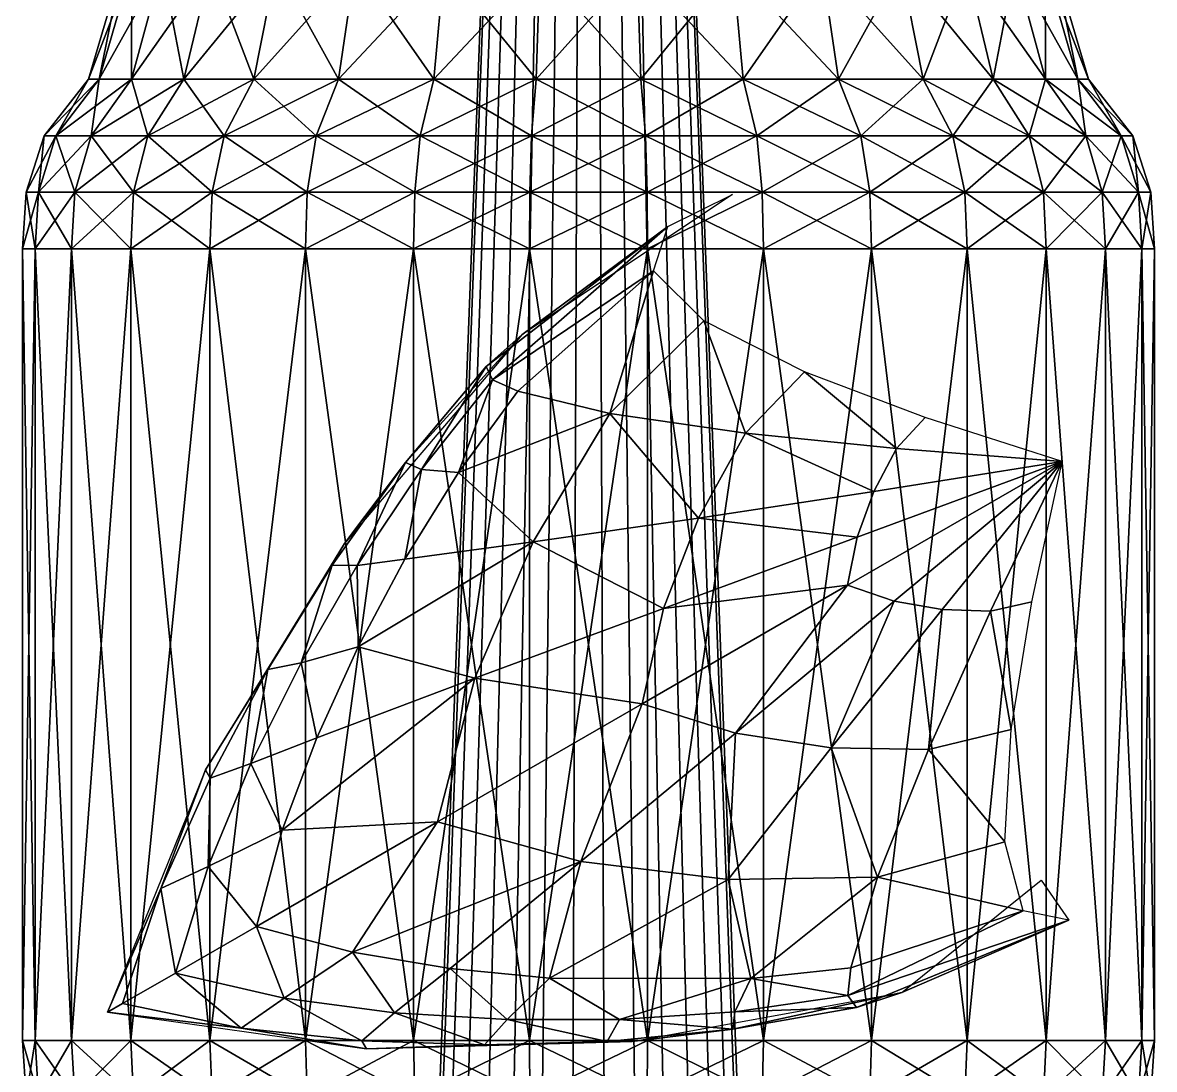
# Model space of a CAD drawing. Extents: x -6.9 to 5, y -21.1 to 53.8.
# Drawn here: x -5 to 5, y 7.25 to 16.5 of the extents above; entities that cross this region are included whole.
import ezdxf

# ---------------------------------------------------------------- set-up
doc = ezdxf.new("R2010")
doc.units = 0
doc.header["$MEASUREMENT"] = 0
doc.layers.add('DEFAULT', color=7, linetype='CONTINUOUS')

msp = doc.modelspace()

# ---------------------------------------------------------------- linework, layer by layer
at = {"layer": 'DEFAULT'}
for points in [[(-1.956295, -11, -0.415823), (0, 41.75), (-2, -11)], [(-2, -11), (0, 41.75), (-1.956295, -11, 0.415823)], [(-1.827091, -11, -0.813473), (0, 41.75), (-1.956295, -11, -0.415823)], [(-1.956295, -11, 0.415823), (0, 41.75), (-1.827091, -11, 0.813473)], [(-1.618034, -11, -1.17557), (0, 41.75), (-1.827091, -11, -0.813473)], [(-1.827091, -11, 0.813473), (0, 41.75), (-1.618034, -11, 1.17557)], [(-1.338261, -11, -1.48629), (0, 41.75), (-1.618034, -11, -1.175571)], [(-1.618034, -11, 1.175571), (0, 41.75), (-1.338261, -11, 1.48629)], [(-1, -11, -1.732051), (0, 41.75), (-1.338261, -11, -1.48629)], [(-1.338261, -11, 1.48629), (0, 41.75), (-1, -11, 1.732051)], [(-0.618034, -11, -1.902113), (0, 41.75), (-1, -11, -1.732051)], [(-1, -11, 1.732051), (0, 41.75), (-0.618034, -11, 1.902113)], [(-0.209057, -11, -1.989044), (0, 41.75), (-0.618034, -11, -1.902113)], [(-0.618034, -11, 1.902113), (0, 41.75), (-0.209057, -11, 1.989044)], [(0.209057, -11, -1.989044), (0, 41.75), (-0.209057, -11, -1.989044)], [(-0.209057, -11, 1.989044), (0, 41.75), (0.209057, -11, 1.989044)], [(0.209057, -11, 1.989044), (0, 41.75), (0.618034, -11, 1.902113)], [(0.618034, -11, 1.902113), (0, 41.75), (1, -11, 1.732051)], [(1, -11, 1.732051), (0, 41.75), (1.338261, -11, 1.48629)], [(1.338261, -11, 1.48629), (0, 41.75), (1.618034, -11, 1.175571)], [(1.618034, -11, 1.17557), (0, 41.75), (1.827091, -11, 0.813473)], [(1.827091, -11, 0.813473), (0, 41.75), (1.956295, -11, 0.415823)], [(1.956295, -11, 0.415823), (0, 41.75), (2, -11)], [(2, -11), (0, 41.75), (1.956295, -11, -0.415823)], [(1.956295, -11, -0.415823), (0, 41.75), (1.827091, -11, -0.813473)], [(1.827091, -11, -0.813473), (0, 41.75), (1.618034, -11, -1.17557)], [(1.618034, -11, -1.175571), (0, 41.75), (1.338261, -11, -1.48629)], [(1.338261, -11, -1.48629), (0, 41.75), (1, -11, -1.732051)], [(1, -11, -1.732051), (0, 41.75), (0.618034, -11, -1.902113)], [(0.618034, -11, -1.902113), (0, 41.75), (0.209057, -11, -1.989044)], [(-4.124937, 17), (-4.419271, 16, 0.000001), (-4.322701, 16, 0.918817)], [(-4.034796, 17, -0.857623), (-4.322701, 16, -0.918817), (-4.419271, 16, -0.000001)], [(-4.419271, 16, -0.000001), (-4.124937, 17), (-4.034796, 17, -0.857623)], [(-4.034796, 17, 0.857622), (-4.322701, 16, 0.918819), (-4.037207, 16, 1.797479)], [(-4.322701, 16, 0.918817), (-4.034796, 17, 0.857623), (-4.124937, 17)], [(-3.768316, 17, -1.677763), (-4.037207, 16, -1.797479), (-4.322701, 16, -0.918819)], [(-4.322701, 16, -0.918819), (-4.034796, 17, -0.857622), (-3.768316, 17, -1.677763)], [(-4.037207, 16, 1.797479), (-3.768316, 17, 1.677763), (-4.034796, 17, 0.857622)], [(-3.768316, 17, 1.677763), (-4.037205, 16, 1.79748), (-3.575266, 16, 2.597582)], [(-3.337143, 17, -2.424577), (-3.575266, 16, -2.597582), (-4.037205, 16, -1.79748)], [(-4.037205, 16, -1.79748), (-3.768316, 17, -1.677763), (-3.337143, 17, -2.424577)], [(-3.575266, 16, 2.597582), (-3.337143, 17, 2.424577), (-3.768316, 17, 1.677763)], [(-3.337143, 17, 2.424577), (-3.575266, 16, 2.597583), (-2.957069, 16, 3.284158)], [(-2.76012, 17, -3.065425), (-2.957069, 16, -3.284158), (-3.575266, 16, -2.597583)], [(-3.575266, 16, -2.597583), (-3.337143, 17, -2.424577), (-2.76012, 17, -3.065425)], [(-2.957069, 16, 3.284158), (-2.76012, 17, 3.065425), (-3.337143, 17, 2.424577)], [(-2.76012, 17, 3.065425), (-2.957069, 16, 3.284159), (-2.209637, 16, 3.827201)], [(-2.062469, 17, -3.572299), (-2.209637, 16, -3.827201), (-2.957069, 16, -3.284159)], [(-2.957069, 16, -3.284159), (-2.76012, 17, -3.065425), (-2.062469, 17, -3.572299)], [(-2.209637, 16, 3.827201), (-2.062469, 17, 3.572299), (-2.76012, 17, 3.065425)], [(-2.062469, 17, 3.572299), (-2.209633, 16, 3.827202), (-1.365631, 16, 4.202977)], [(-1.274673, 17, -3.923047), (-1.365631, 16, -4.202977), (-2.209633, 16, -3.827202)], [(-2.209633, 16, -3.827202), (-2.062469, 17, -3.572299), (-1.274673, 17, -3.923047)], [(-1.365631, 16, 4.202977), (-1.274673, 17, 3.923047), (-2.062469, 17, 3.572299)], [(-1.274673, 17, 3.923047), (-1.365631, 16, 4.202977), (-0.461941, 16, 4.395062)], [(-0.431175, 17, -4.102339), (-0.461941, 16, -4.395062), (-1.365631, 16, -4.202977)], [(-1.365631, 16, -4.202977), (-1.274673, 17, -3.923047), (-0.431175, 17, -4.102339)], [(-0.461941, 16, 4.395062), (-0.431175, 17, 4.102339), (-1.274673, 17, 3.923047)], [(-0.431175, 17, 4.102339), (-0.461937, 16, 4.395062), (0.461937, 16, 4.395062)], [(0.431175, 17, -4.102339), (0.461937, 16, -4.395062), (-0.461937, 16, -4.395062)], [(-0.461937, 16, -4.395062), (-0.431175, 17, -4.102339), (0.431175, 17, -4.102339)], [(0.461937, 16, 4.395062), (0.431175, 17, 4.102339), (-0.431175, 17, 4.102339)], [(0.461941, 16, -4.395062), (0.431175, 17, -4.102339), (1.274673, 17, -3.923047)], [(0.431175, 17, 4.102339), (0.461941, 16, 4.395062), (1.365631, 16, 4.202977)], [(1.365631, 16, 4.202977), (1.274673, 17, 3.923047), (0.431175, 17, 4.102339)], [(1.274673, 17, -3.923047), (1.365631, 16, -4.202977), (0.461941, 16, -4.395062)], [(1.365631, 16, -4.202977), (1.274673, 17, -3.923047), (2.062469, 17, -3.572299)], [(1.274673, 17, 3.923047), (1.365631, 16, 4.202977), (2.209633, 16, 3.827202)], [(2.209633, 16, 3.827202), (2.062469, 17, 3.572299), (1.274673, 17, 3.923047)], [(2.062469, 17, -3.572299), (2.209633, 16, -3.827202), (1.365631, 16, -4.202977)], [(2.209637, 16, -3.827201), (2.062469, 17, -3.572299), (2.76012, 17, -3.065425)], [(2.062469, 17, 3.572299), (2.209637, 16, 3.827201), (2.957069, 16, 3.284159)], [(2.957069, 16, 3.284159), (2.76012, 17, 3.065425), (2.062469, 17, 3.572299)], [(2.76012, 17, -3.065425), (2.957069, 16, -3.284159), (2.209637, 16, -3.827201)], [(2.957069, 16, -3.284158), (2.76012, 17, -3.065425), (3.337143, 17, -2.424577)], [(2.76012, 17, 3.065425), (2.957069, 16, 3.284158), (3.575264, 16, 2.597583)], [(3.575264, 16, 2.597583), (3.337143, 17, 2.424577), (2.76012, 17, 3.065425)], [(3.337143, 17, -2.424577), (3.575264, 16, -2.597583), (2.957069, 16, -3.284158)], [(3.575264, 16, -2.597582), (3.337143, 17, -2.424577), (3.768318, 17, -1.677763)], [(3.337143, 17, 2.424577), (3.575264, 16, 2.597582), (4.037205, 16, 1.79748)], [(4.037205, 16, 1.79748), (3.768318, 17, 1.677763), (3.337143, 17, 2.424577)], [(3.768318, 17, -1.677763), (4.037205, 16, -1.79748), (3.575264, 16, -2.597582)], [(4.037209, 16, -1.797479), (3.768318, 17, -1.677763), (4.034798, 17, -0.857622)], [(3.768318, 17, 1.677763), (4.037209, 16, 1.797479), (4.322701, 16, 0.918819)], [(4.322701, 16, 0.918819), (4.034798, 17, 0.857622), (3.768318, 17, 1.677763)], [(4.034798, 17, -0.857622), (4.322701, 16, -0.918819), (4.037209, 16, -1.797479)], [(4.322701, 16, -0.918817), (4.034798, 17, -0.857623), (4.124939, 17)], [(4.034798, 17, 0.857623), (4.322701, 16, 0.918817), (4.419273, 16, 0.000001)], [(4.419273, 16, 0.000001), (4.124939, 17), (4.034798, 17, 0.857623)], [(4.124939, 17), (4.419273, 16, -0.000001), (4.322701, 16, -0.918817)], [(-4.419271, 16, 0.000001), (-4.811186, 15.5, -0.000001), (-4.706049, 15.5, 1.000303)], [(-4.322701, 16, -0.918817), (-4.706049, 15.5, -1.000303), (-4.811186, 15.5, 0.000001)], [(-4.811186, 15.5, 0.000001), (-4.419271, 16, -0.000001), (-4.322701, 16, -0.918817)], [(-4.322701, 16, 0.918819), (-4.706051, 15.5, 1.000301), (-4.395237, 15.5, 1.956886)], [(-4.037207, 16, -1.797479), (-4.395237, 15.5, -1.956886), (-4.706051, 15.5, -1.000301)], [(-4.706051, 15.5, -1.000301), (-4.322701, 16, -0.918819), (-4.037207, 16, -1.797479)], [(-4.706049, 15.5, 1.000303), (-4.322701, 16, 0.918817), (-4.419271, 16, 0.000001)], [(-4.037205, 16, 1.79748), (-4.395237, 15.5, 1.956885), (-3.89233, 15.5, 2.827945)], [(-4.395237, 15.5, 1.956886), (-4.037207, 16, 1.797479), (-4.322701, 16, 0.918819)], [(-3.575266, 16, -2.597582), (-3.89233, 15.5, -2.827945), (-4.395237, 15.5, -1.956885)], [(-4.395237, 15.5, -1.956885), (-4.037205, 16, -1.79748), (-3.575266, 16, -2.597582)], [(-3.89233, 15.5, 2.827945), (-3.575266, 16, 2.597582), (-4.037205, 16, 1.79748)], [(-3.575266, 16, 2.597583), (-3.892332, 15.5, 2.827943), (-3.219311, 15.5, 3.575408)], [(-2.957069, 16, -3.284158), (-3.219311, 15.5, -3.575408), (-3.892332, 15.5, -2.827943)], [(-3.892332, 15.5, -2.827943), (-3.575266, 16, -2.597583), (-2.957069, 16, -3.284158)], [(-3.219311, 15.5, 3.575408), (-2.957069, 16, 3.284158), (-3.575266, 16, 2.597583)], [(-2.957069, 16, 3.284159), (-3.219313, 15.5, 3.575407), (-2.405594, 15.5, 4.16661)], [(-2.209637, 16, -3.827201), (-2.405594, 15.5, -4.16661), (-3.219313, 15.5, -3.575407)], [(-3.219313, 15.5, -3.575407), (-2.957069, 16, -3.284159), (-2.209637, 16, -3.827201)], [(-2.405594, 15.5, 4.16661), (-2.209637, 16, 3.827201), (-2.957069, 16, 3.284159)], [(-2.209633, 16, 3.827202), (-2.405594, 15.5, 4.166609), (-1.48674, 15.5, 4.57571)], [(-1.365631, 16, -4.202977), (-1.48674, 15.5, -4.57571), (-2.405594, 15.5, -4.166609)], [(-2.405594, 15.5, -4.166609), (-2.209633, 16, -3.827202), (-1.365631, 16, -4.202977)], [(-1.48674, 15.5, 4.57571), (-1.365631, 16, 4.202977), (-2.209633, 16, 3.827202)], [(-1.365631, 16, 4.202977), (-1.48674, 15.5, 4.575709), (-0.502907, 15.5, 4.78483)], [(-0.461941, 16, -4.395062), (-0.502907, 15.5, -4.78483), (-1.48674, 15.5, -4.575709)], [(-1.48674, 15.5, -4.575709), (-1.365631, 16, -4.202977), (-0.461941, 16, -4.395062)], [(-0.502907, 15.5, 4.78483), (-0.461941, 16, 4.395062), (-1.365631, 16, 4.202977)], [(-0.461937, 16, 4.395062), (-0.502907, 15.5, 4.78483), (0.502907, 15.5, 4.78483)], [(0.461937, 16, -4.395062), (0.502907, 15.5, -4.78483), (-0.502907, 15.5, -4.78483)], [(-0.502907, 15.5, -4.78483), (-0.461937, 16, -4.395062), (0.461937, 16, -4.395062)], [(0.502907, 15.5, 4.78483), (0.461937, 16, 4.395062), (-0.461937, 16, 4.395062)], [(0.502907, 15.5, -4.78483), (0.461941, 16, -4.395062), (1.365631, 16, -4.202977)], [(0.461941, 16, 4.395062), (0.502907, 15.5, 4.78483), (1.48674, 15.5, 4.575709)], [(1.48674, 15.5, 4.575709), (1.365631, 16, 4.202977), (0.461941, 16, 4.395062)], [(1.365631, 16, -4.202977), (1.48674, 15.5, -4.575709), (0.502907, 15.5, -4.78483)], [(1.48674, 15.5, -4.57571), (1.365631, 16, -4.202977), (2.209633, 16, -3.827202)], [(1.365631, 16, 4.202977), (1.48674, 15.5, 4.57571), (2.405594, 15.5, 4.166609)], [(2.405594, 15.5, 4.166609), (2.209633, 16, 3.827202), (1.365631, 16, 4.202977)], [(2.209633, 16, -3.827202), (2.405594, 15.5, -4.166609), (1.48674, 15.5, -4.57571)], [(2.405594, 15.5, -4.16661), (2.209637, 16, -3.827201), (2.957069, 16, -3.284159)], [(2.209637, 16, 3.827201), (2.405594, 15.5, 4.16661), (3.219315, 15.5, 3.575407)], [(3.219315, 15.5, 3.575407), (2.957069, 16, 3.284159), (2.209637, 16, 3.827201)], [(2.957069, 16, -3.284159), (3.219315, 15.5, -3.575407), (2.405594, 15.5, -4.16661)], [(3.219311, 15.5, -3.575408), (2.957069, 16, -3.284158), (3.575264, 16, -2.597583)], [(2.957069, 16, 3.284158), (3.219311, 15.5, 3.575408), (3.892334, 15.5, 2.827943)], [(3.892334, 15.5, 2.827943), (3.575264, 16, 2.597583), (2.957069, 16, 3.284158)], [(3.575264, 16, -2.597583), (3.892334, 15.5, -2.827943), (3.219311, 15.5, -3.575408)], [(3.89233, 15.5, -2.827945), (3.575264, 16, -2.597582), (4.037205, 16, -1.79748)], [(3.575264, 16, 2.597582), (3.89233, 15.5, 2.827945), (4.395237, 15.5, 1.956885)], [(4.395237, 15.5, 1.956885), (4.037205, 16, 1.79748), (3.575264, 16, 2.597582)], [(4.037205, 16, -1.79748), (4.395237, 15.5, -1.956885), (3.89233, 15.5, -2.827945)], [(4.395237, 15.5, -1.956886), (4.037209, 16, -1.797479), (4.322701, 16, -0.918819)], [(4.037209, 16, 1.797479), (4.395237, 15.5, 1.956886), (4.706051, 15.5, 1.000301)], [(4.706051, 15.5, 1.000301), (4.322701, 16, 0.918819), (4.037209, 16, 1.797479)], [(4.322701, 16, -0.918819), (4.706051, 15.5, -1.000301), (4.395237, 15.5, -1.956886)], [(4.706047, 15.5, -1.000303), (4.322701, 16, -0.918817), (4.419273, 16, -0.000001)], [(4.322701, 16, 0.918817), (4.706047, 15.5, 1.000303), (4.811188, 15.5, -0.000001)], [(4.811188, 15.5, -0.000001), (4.419273, 16, 0.000001), (4.322701, 16, 0.918817)], [(4.419273, 16, -0.000001), (4.811188, 15.5, 0.000001), (4.706047, 15.5, -1.000303)], [(-4.811186, 15.5, -0.000001), (-4.969227, 15, -0.000001), (-4.860636, 15, 1.033161)], [(-4.706049, 15.5, -1.000303), (-4.860636, 15, -1.033161), (-4.969227, 15, 0.000001)], [(-4.969227, 15, 0.000001), (-4.811186, 15.5, 0.000001), (-4.706049, 15.5, -1.000303)], [(-4.706051, 15.5, 1.000301), (-4.860638, 15, 1.033159), (-4.539614, 15, 2.021167)], [(-4.395237, 15.5, -1.956886), (-4.539614, 15, -2.021167), (-4.860638, 15, -1.033159)], [(-4.860638, 15, -1.033159), (-4.706051, 15.5, -1.000301), (-4.395237, 15.5, -1.956886)], [(-4.860636, 15, 1.033161), (-4.706049, 15.5, 1.000303), (-4.811186, 15.5, -0.000001)], [(-4.539614, 15, 2.021167), (-4.395237, 15.5, 1.956886), (-4.706051, 15.5, 1.000301)], [(-4.395237, 15.5, 1.956885), (-4.539614, 15, 2.021166), (-4.020187, 15, 2.920839)], [(-3.89233, 15.5, -2.827945), (-4.020187, 15, -2.920839), (-4.539614, 15, -2.021166)], [(-4.539614, 15, -2.021166), (-4.395237, 15.5, -1.956885), (-3.89233, 15.5, -2.827945)], [(-4.020187, 15, 2.920839), (-3.89233, 15.5, 2.827945), (-4.395237, 15.5, 1.956885)], [(-3.892332, 15.5, 2.827943), (-4.020189, 15, 2.920837), (-3.32506, 15, 3.692855)], [(-3.219311, 15.5, -3.575408), (-3.32506, 15, -3.692855), (-4.020189, 15, -2.920837)], [(-4.020189, 15, -2.920837), (-3.892332, 15.5, -2.827943), (-3.219311, 15.5, -3.575408)], [(-3.32506, 15, 3.692855), (-3.219311, 15.5, 3.575408), (-3.892332, 15.5, 2.827943)], [(-3.219313, 15.5, 3.575407), (-3.325062, 15, 3.692854), (-2.484612, 15, 4.303476)], [(-2.405594, 15.5, -4.16661), (-2.484612, 15, -4.303476), (-3.325062, 15, -3.692854)], [(-3.325062, 15, -3.692854), (-3.219313, 15.5, -3.575407), (-2.405594, 15.5, -4.16661)], [(-2.484612, 15, 4.303476), (-2.405594, 15.5, 4.16661), (-3.219313, 15.5, 3.575407)], [(-2.405594, 15.5, 4.166609), (-2.484612, 15, 4.303476), (-1.535576, 15, 4.726015)], [(-1.48674, 15.5, -4.57571), (-1.535576, 15, -4.726015), (-2.484612, 15, -4.303476)], [(-2.484612, 15, -4.303476), (-2.405594, 15.5, -4.166609), (-1.48674, 15.5, -4.57571)], [(-1.535576, 15, 4.726015), (-1.48674, 15.5, 4.57571), (-2.405594, 15.5, 4.166609)], [(-1.48674, 15.5, 4.575709), (-1.535576, 15, 4.726015), (-0.519424, 15, 4.942004)], [(-0.502907, 15.5, -4.78483), (-0.519424, 15, -4.942004), (-1.535576, 15, -4.726015)], [(-1.535576, 15, -4.726015), (-1.48674, 15.5, -4.575709), (-0.502907, 15.5, -4.78483)], [(-0.519424, 15, 4.942004), (-0.502907, 15.5, 4.78483), (-1.48674, 15.5, 4.575709)], [(-0.502907, 15.5, 4.78483), (-0.519424, 15, 4.942004), (0.519424, 15, 4.942004)], [(0.502907, 15.5, -4.78483), (0.519424, 15, -4.942004), (-0.519424, 15, -4.942004)], [(-0.519424, 15, -4.942004), (-0.502907, 15.5, -4.78483), (0.502907, 15.5, -4.78483)], [(0.519424, 15, 4.942004), (0.502907, 15.5, 4.78483), (-0.502907, 15.5, 4.78483)], [(0.519424, 15, -4.942004), (0.502907, 15.5, -4.78483), (1.48674, 15.5, -4.575709)], [(0.502907, 15.5, 4.78483), (0.519424, 15, 4.942004), (1.535576, 15, 4.726015)], [(1.535576, 15, 4.726015), (1.48674, 15.5, 4.575709), (0.502907, 15.5, 4.78483)], [(1.48674, 15.5, -4.575709), (1.535576, 15, -4.726015), (0.519424, 15, -4.942004)], [(1.535576, 15, -4.726015), (1.48674, 15.5, -4.57571), (2.405594, 15.5, -4.166609)], [(1.48674, 15.5, 4.57571), (1.535576, 15, 4.726015), (2.484612, 15, 4.303476)], [(2.484612, 15, 4.303476), (2.405594, 15.5, 4.166609), (1.48674, 15.5, 4.57571)], [(2.405594, 15.5, -4.166609), (2.484612, 15, -4.303476), (1.535576, 15, -4.726015)], [(2.484612, 15, -4.303476), (2.405594, 15.5, -4.16661), (3.219315, 15.5, -3.575407)], [(2.405594, 15.5, 4.16661), (2.484612, 15, 4.303476), (3.325062, 15, 3.692854)], [(3.325062, 15, 3.692854), (3.219315, 15.5, 3.575407), (2.405594, 15.5, 4.16661)], [(3.219315, 15.5, -3.575407), (3.325062, 15, -3.692854), (2.484612, 15, -4.303476)], [(3.325058, 15, -3.692855), (3.219311, 15.5, -3.575408), (3.892334, 15.5, -2.827943)], [(3.219311, 15.5, 3.575408), (3.325058, 15, 3.692855), (4.020187, 15, 2.920837)], [(4.020187, 15, 2.920837), (3.892334, 15.5, 2.827943), (3.219311, 15.5, 3.575408)], [(3.892334, 15.5, -2.827943), (4.020187, 15, -2.920837), (3.325058, 15, -3.692855)], [(4.020187, 15, -2.920839), (3.89233, 15.5, -2.827945), (4.395237, 15.5, -1.956885)], [(3.89233, 15.5, 2.827945), (4.020187, 15, 2.920839), (4.539612, 15, 2.021166)], [(4.539612, 15, 2.021166), (4.395237, 15.5, 1.956885), (3.89233, 15.5, 2.827945)], [(4.395237, 15.5, -1.956885), (4.539612, 15, -2.021166), (4.020187, 15, -2.920839)], [(4.539612, 15, -2.021167), (4.395237, 15.5, -1.956886), (4.706051, 15.5, -1.000301)], [(4.395237, 15.5, 1.956886), (4.539612, 15, 2.021167), (4.860638, 15, 1.033159)], [(4.860638, 15, 1.033159), (4.706051, 15.5, 1.000301), (4.395237, 15.5, 1.956886)], [(4.706051, 15.5, -1.000301), (4.860638, 15, -1.033159), (4.539612, 15, -2.021167)], [(4.860634, 15, -1.033161), (4.706047, 15.5, -1.000303), (4.811188, 15.5, 0.000001)], [(4.706047, 15.5, 1.000303), (4.860634, 15, 1.033161), (4.969227, 15, -0.000001)], [(4.969227, 15, -0.000001), (4.811188, 15.5, -0.000001), (4.706047, 15.5, 1.000303)], [(4.811188, 15.5, 0.000001), (4.969227, 15, 0.000001), (4.860634, 15, -1.033161)], [(-5, 14.5), (-4.860636, 15, -1.033161), (-4.890738, 14.5, -1.039558)], [(-4.860636, 15, -1.033161), (-5, 14.5), (-4.969227, 15, 0.000001)], [(-4.890738, 14.5, 1.039558), (-4.969227, 15, -0.000001), (-5, 14.5)], [(-4.969227, 15, -0.000001), (-4.890738, 14.5, 1.039558), (-4.860636, 15, 1.033161)], [(-4.890738, 14.5, -1.039559), (-4.539614, 15, -2.021167), (-4.567728, 14.5, -2.033683)], [(-4.539614, 15, -2.021167), (-4.890738, 14.5, -1.039559), (-4.860638, 15, -1.033159)], [(-4.567728, 14.5, 2.033683), (-4.860638, 15, 1.033159), (-4.890738, 14.5, 1.039559)], [(-4.860638, 15, 1.033159), (-4.567728, 14.5, 2.033683), (-4.539614, 15, 2.021167)], [(-4.567728, 14.5, -2.033683), (-4.020187, 15, -2.920839), (-4.045086, 14.5, -2.938926)], [(-4.020187, 15, -2.920839), (-4.567728, 14.5, -2.033683), (-4.539614, 15, -2.021166)], [(-4.045086, 14.5, 2.938926), (-4.539614, 15, 2.021166), (-4.567728, 14.5, 2.033683)], [(-4.539614, 15, 2.021166), (-4.045086, 14.5, 2.938926), (-4.020187, 15, 2.920839)], [(-4.045084, 14.5, -2.938926), (-3.32506, 15, -3.692855), (-3.345654, 14.5, -3.715724)], [(-3.32506, 15, -3.692855), (-4.045084, 14.5, -2.938926), (-4.020189, 15, -2.920837)], [(-3.345654, 14.5, 3.715724), (-4.020189, 15, 2.920837), (-4.045084, 14.5, 2.938926)], [(-4.020189, 15, 2.920837), (-3.345654, 14.5, 3.715724), (-3.32506, 15, 3.692855)], [(-3.345654, 14.5, -3.715724), (-2.484612, 15, -4.303476), (-2.5, 14.5, -4.330127)], [(-2.484612, 15, -4.303476), (-3.345654, 14.5, -3.715724), (-3.325062, 15, -3.692854)], [(-2.5, 14.5, 4.330127), (-3.325062, 15, 3.692854), (-3.345654, 14.5, 3.715724)], [(-3.325062, 15, 3.692854), (-2.5, 14.5, 4.330127), (-2.484612, 15, 4.303476)], [(-2.5, 14.5, -4.330127), (-1.535576, 15, -4.726015), (-1.545086, 14.5, -4.755282)], [(-1.535576, 15, -4.726015), (-2.5, 14.5, -4.330127), (-2.484612, 15, -4.303476)], [(-1.545086, 14.5, 4.755282), (-2.484612, 15, 4.303476), (-2.5, 14.5, 4.330127)], [(-2.484612, 15, 4.303476), (-1.545086, 14.5, 4.755282), (-1.535576, 15, 4.726015)], [(-1.545082, 14.5, -4.755283), (-0.519424, 15, -4.942004), (-0.522644, 14.5, -4.97261)], [(-0.519424, 15, -4.942004), (-1.545082, 14.5, -4.755283), (-1.535576, 15, -4.726015)], [(-0.522644, 14.5, 4.97261), (-1.535576, 15, 4.726015), (-1.545082, 14.5, 4.755283)], [(-1.535576, 15, 4.726015), (-0.522644, 14.5, 4.97261), (-0.519424, 15, 4.942004)], [(-0.522644, 14.5, -4.97261), (0.519424, 15, -4.942004), (0.522644, 14.5, -4.97261)], [(0.519424, 15, -4.942004), (-0.522644, 14.5, -4.97261), (-0.519424, 15, -4.942004)], [(0.522644, 14.5, 4.97261), (-0.519424, 15, 4.942004), (-0.522644, 14.5, 4.97261)], [(-0.519424, 15, 4.942004), (0.522644, 14.5, 4.97261), (0.519424, 15, 4.942004)], [(1.545082, 14.5, 4.755283), (0.519424, 15, 4.942004), (0.522644, 14.5, 4.97261)], [(0.519424, 15, 4.942004), (1.545082, 14.5, 4.755283), (1.535576, 15, 4.726015)], [(1.535576, 15, -4.726015), (0.522644, 14.5, -4.97261), (0.519424, 15, -4.942004)], [(0.522644, 14.5, -4.97261), (1.535576, 15, -4.726015), (1.545082, 14.5, -4.755283)], [(2.5, 14.5, 4.330127), (1.535576, 15, 4.726015), (1.545086, 14.5, 4.755282)], [(1.535576, 15, 4.726015), (2.5, 14.5, 4.330127), (2.484612, 15, 4.303476)], [(2.484612, 15, -4.303476), (1.545086, 14.5, -4.755282), (1.535576, 15, -4.726015)], [(1.545086, 14.5, -4.755282), (2.484612, 15, -4.303476), (2.5, 14.5, -4.330127)], [(3.345654, 14.5, 3.715724), (2.484612, 15, 4.303476), (2.5, 14.5, 4.330127)], [(2.484612, 15, 4.303476), (3.345654, 14.5, 3.715724), (3.325062, 15, 3.692854)], [(3.325062, 15, -3.692854), (2.5, 14.5, -4.330127), (2.484612, 15, -4.303476)], [(2.5, 14.5, -4.330127), (3.325062, 15, -3.692854), (3.345654, 14.5, -3.715724)], [(4.045082, 14.5, 2.938926), (3.325058, 15, 3.692855), (3.345654, 14.5, 3.715724)], [(3.325058, 15, 3.692855), (4.045082, 14.5, 2.938926), (4.020187, 15, 2.920837)], [(4.020187, 15, -2.920837), (3.345654, 14.5, -3.715724), (3.325058, 15, -3.692855)], [(3.345654, 14.5, -3.715724), (4.020187, 15, -2.920837), (4.045082, 14.5, -2.938926)], [(4.567726, 14.5, 2.033683), (4.020187, 15, 2.920839), (4.045086, 14.5, 2.938926)], [(4.020187, 15, 2.920839), (4.567726, 14.5, 2.033683), (4.539612, 15, 2.021166)], [(4.539612, 15, -2.021166), (4.045086, 14.5, -2.938926), (4.020187, 15, -2.920839)], [(4.045086, 14.5, -2.938926), (4.539612, 15, -2.021166), (4.567726, 14.5, -2.033683)], [(4.890739, 14.5, 1.039559), (4.539612, 15, 2.021167), (4.567726, 14.5, 2.033683)], [(4.539612, 15, 2.021167), (4.890739, 14.5, 1.039559), (4.860638, 15, 1.033159)], [(4.860638, 15, -1.033159), (4.567726, 14.5, -2.033683), (4.539612, 15, -2.021167)], [(4.567726, 14.5, -2.033683), (4.860638, 15, -1.033159), (4.890739, 14.5, -1.039559)], [(5, 14.5), (4.860634, 15, 1.033161), (4.890739, 14.5, 1.039558)], [(4.860634, 15, 1.033161), (5, 14.5), (4.969227, 15, -0.000001)], [(4.969227, 15, 0.000001), (4.890739, 14.5, -1.039558), (4.860634, 15, -1.033161)], [(4.890739, 14.5, -1.039558), (4.969227, 15, 0.000001), (5, 14.5)], [(0.701972, 14.698681, 5.876515), (1.272032, 14.979599, 4.660699), (-0.588356, 13.740269, 4.094549)], [(0.701972, 14.698681, 5.876515), (-0.903016, 13.459289, 5.588836), (-0.849204, 13.341615, 6.358492)], [(-0.588356, 13.740269, 4.094549), (-0.903016, 13.459289, 5.588836), (0.701972, 14.698681, 5.876515)], [(0.573026, 14.306583, 7.224529), (0.701972, 14.698681, 5.876515), (-0.849204, 13.341615, 6.358492)], [(-5, 7.5), (-5, 14.5), (-4.890738, 7.5, -1.039558)], [(-4.890738, 7.5, 1.039558), (-4.890738, 14.5, 1.039558), (-5, 7.5)], [(-4.890738, 14.5, 1.039558), (-5, 14.5), (-5, 7.5)], [(-5, 14.5), (-4.890738, 14.5, -1.039558), (-4.890738, 7.5, -1.039558)], [(-4.890738, 7.5, -1.039559), (-4.890738, 14.5, -1.039559), (-4.567728, 7.5, -2.033683)], [(-4.567728, 7.5, 2.033683), (-4.567728, 14.5, 2.033683), (-4.890738, 7.5, 1.039559)], [(-4.567728, 14.5, 2.033683), (-4.890738, 14.5, 1.039559), (-4.890738, 7.5, 1.039559)], [(-4.890738, 14.5, -1.039559), (-4.567728, 14.5, -2.033683), (-4.567728, 7.5, -2.033683)], [(-4.567728, 7.5, -2.033683), (-4.567728, 14.5, -2.033683), (-4.045086, 7.5, -2.938926)], [(-4.045086, 7.5, 2.938926), (-4.045086, 14.5, 2.938926), (-4.567728, 7.5, 2.033683)], [(-4.045086, 14.5, 2.938926), (-4.567728, 14.5, 2.033683), (-4.567728, 7.5, 2.033683)], [(-4.567728, 14.5, -2.033683), (-4.045086, 14.5, -2.938926), (-4.045086, 7.5, -2.938926)], [(-4.045084, 7.5, -2.938926), (-4.045084, 14.5, -2.938926), (-3.345654, 7.5, -3.715724)], [(-3.345654, 7.5, 3.715724), (-3.345654, 14.5, 3.715724), (-4.045084, 7.5, 2.938926)], [(-3.345654, 14.5, 3.715724), (-4.045084, 14.5, 2.938926), (-4.045084, 7.5, 2.938926)], [(-4.045084, 14.5, -2.938926), (-3.345654, 14.5, -3.715724), (-3.345654, 7.5, -3.715724)], [(-3.345654, 7.5, -3.715724), (-3.345654, 14.5, -3.715724), (-2.5, 7.5, -4.330127)], [(-2.5, 7.5, 4.330127), (-2.5, 14.5, 4.330127), (-3.345654, 7.5, 3.715724)], [(-2.5, 14.5, 4.330127), (-3.345654, 14.5, 3.715724), (-3.345654, 7.5, 3.715724)], [(-3.345654, 14.5, -3.715724), (-2.5, 14.5, -4.330127), (-2.5, 7.5, -4.330127)], [(-2.5, 7.5, -4.330127), (-2.5, 14.5, -4.330127), (-1.545086, 7.5, -4.755282)], [(-1.545086, 7.5, 4.755282), (-1.545086, 14.5, 4.755282), (-2.5, 7.5, 4.330127)], [(-1.545086, 14.5, 4.755282), (-2.5, 14.5, 4.330127), (-2.5, 7.5, 4.330127)], [(-2.5, 14.5, -4.330127), (-1.545086, 14.5, -4.755282), (-1.545086, 7.5, -4.755282)], [(-1.545082, 7.5, -4.755283), (-1.545082, 14.5, -4.755283), (-0.522644, 7.5, -4.97261)], [(-0.522644, 7.5, 4.97261), (-0.522644, 14.5, 4.97261), (-1.545082, 7.5, 4.755283)], [(-0.522644, 14.5, 4.97261), (-1.545082, 14.5, 4.755283), (-1.545082, 7.5, 4.755283)], [(-1.545082, 14.5, -4.755283), (-0.522644, 14.5, -4.97261), (-0.522644, 7.5, -4.97261)], [(-0.522644, 7.5, -4.97261), (-0.522644, 14.5, -4.97261), (0.522644, 7.5, -4.97261)], [(0.522644, 7.5, 4.97261), (0.522644, 14.5, 4.97261), (-0.522644, 7.5, 4.97261)], [(0.522644, 14.5, 4.97261), (-0.522644, 14.5, 4.97261), (-0.522644, 7.5, 4.97261)], [(-0.522644, 14.5, -4.97261), (0.522644, 14.5, -4.97261), (0.522644, 7.5, -4.97261)], [(1.545082, 7.5, 4.755283), (1.545082, 14.5, 4.755283), (0.522644, 7.5, 4.97261)], [(0.522644, 7.5, -4.97261), (0.522644, 14.5, -4.97261), (1.545082, 7.5, -4.755283)], [(0.522644, 14.5, -4.97261), (1.545082, 14.5, -4.755283), (1.545082, 7.5, -4.755283)], [(1.545082, 14.5, 4.755283), (0.522644, 14.5, 4.97261), (0.522644, 7.5, 4.97261)], [(2.5, 7.5, 4.330127), (2.5, 14.5, 4.330127), (1.545086, 7.5, 4.755282)], [(1.545086, 7.5, -4.755282), (1.545086, 14.5, -4.755282), (2.5, 7.5, -4.330127)], [(1.545086, 14.5, -4.755282), (2.5, 14.5, -4.330127), (2.5, 7.5, -4.330127)], [(2.5, 14.5, 4.330127), (1.545086, 14.5, 4.755282), (1.545086, 7.5, 4.755282)], [(3.345654, 7.5, 3.715724), (3.345654, 14.5, 3.715724), (2.5, 7.5, 4.330127)], [(2.5, 7.5, -4.330127), (2.5, 14.5, -4.330127), (3.345654, 7.5, -3.715724)], [(2.5, 14.5, -4.330127), (3.345654, 14.5, -3.715724), (3.345654, 7.5, -3.715724)], [(3.345654, 14.5, 3.715724), (2.5, 14.5, 4.330127), (2.5, 7.5, 4.330127)], [(4.045082, 7.5, 2.938926), (4.045082, 14.5, 2.938926), (3.345654, 7.5, 3.715724)], [(3.345654, 7.5, -3.715724), (3.345654, 14.5, -3.715724), (4.045082, 7.5, -2.938926)], [(3.345654, 14.5, -3.715724), (4.045082, 14.5, -2.938926), (4.045082, 7.5, -2.938926)], [(4.045082, 14.5, 2.938926), (3.345654, 14.5, 3.715724), (3.345654, 7.5, 3.715724)], [(4.567726, 7.5, 2.033683), (4.567726, 14.5, 2.033683), (4.045086, 7.5, 2.938926)], [(4.045086, 7.5, -2.938926), (4.045086, 14.5, -2.938926), (4.567726, 7.5, -2.033683)], [(4.045086, 14.5, -2.938926), (4.567726, 14.5, -2.033683), (4.567726, 7.5, -2.033683)], [(4.567726, 14.5, 2.033683), (4.045086, 14.5, 2.938926), (4.045086, 7.5, 2.938926)], [(4.890739, 7.5, 1.039559), (4.890739, 14.5, 1.039559), (4.567726, 7.5, 2.033683)], [(4.567726, 7.5, -2.033683), (4.567726, 14.5, -2.033683), (4.890739, 7.5, -1.039559)], [(4.567726, 14.5, -2.033683), (4.890739, 14.5, -1.039559), (4.890739, 7.5, -1.039559)], [(4.890739, 14.5, 1.039559), (4.567726, 14.5, 2.033683), (4.567726, 7.5, 2.033683)], [(5, 7.5), (5, 14.5), (4.890739, 7.5, 1.039558)], [(4.890739, 7.5, -1.039558), (4.890739, 14.5, -1.039558), (5, 7.5)], [(4.890739, 14.5, -1.039558), (5, 14.5), (5, 7.5)], [(5, 14.5), (4.890739, 14.5, 1.039558), (4.890739, 7.5, 1.039558)], [(-0.849204, 13.341615, 6.358492), (-0.624505, 13.240373, 7.083284), (0.573026, 14.306583, 7.224529)], [(-0.624505, 13.240373, 7.083284), (0.188096, 13.045156, 8.335914), (0.573026, 14.306583, 7.224529)], [(0.188096, 13.045156, 8.335914), (1.020057, 13.863876, 8.436344), (0.573026, 14.306583, 7.224529)], [(0.188096, 13.045156, 8.335914), (1.388139, 12.871059, 9.364041), (1.020057, 13.863876, 8.436344)], [(1.388139, 12.871059, 9.364041), (1.908109, 13.413116, 9.443639), (1.020057, 13.863876, 8.436344)], [(-0.588356, 13.740269, 4.094549), (-2.154527, 11.89485, 3.720901), (-1.616549, 12.611296, 5.516771)], [(-1.616549, 12.611296, 5.516771), (-0.903016, 13.459289, 5.588836), (-0.588356, 13.740269, 4.094549)], [(-1.616549, 12.611296, 5.516771), (-1.475486, 12.548004, 6.330397), (-0.903016, 13.459289, 5.588836)], [(-1.475486, 12.548004, 6.330397), (-0.849204, 13.341615, 6.358492), (-0.903016, 13.459289, 5.588836)], [(1.388139, 12.871059, 9.364041), (2.722029, 12.734798, 10.158501), (1.908109, 13.413116, 9.443639)], [(2.722029, 12.734798, 10.158501), (2.976146, 13.008179, 10.207084), (1.908109, 13.413116, 9.443639)], [(-1.475486, 12.548004, 6.330397), (-1.15004, 12.52305, 7.072349), (-0.849204, 13.341615, 6.358492)], [(-1.15004, 12.52305, 7.072349), (-0.624505, 13.240373, 7.083284), (-0.849204, 13.341615, 6.358492)], [(0.188096, 13.045156, 8.335914), (-0.624505, 13.240373, 7.083284), (-1.15004, 12.52305, 7.072349)], [(-0.490243, 11.910906, 8.342467), (0.188096, 13.045156, 8.335914), (-1.15004, 12.52305, 7.072349)], [(-0.490243, 11.910906, 8.342467), (0.971805, 12.119807, 9.354668), (0.188096, 13.045156, 8.335914)], [(0.971805, 12.119807, 9.354668), (1.388139, 12.871059, 9.364041), (0.188096, 13.045156, 8.335914)], [(2.722029, 12.734798, 10.158501), (4.185556, 12.620271, 10.840905), (2.976146, 13.008179, 10.207084)], [(0.971805, 12.119807, 9.354668), (2.521109, 12.355273, 10.145137), (1.388139, 12.871059, 9.364041)], [(2.521109, 12.355273, 10.145137), (2.722029, 12.734798, 10.158501), (1.388139, 12.871059, 9.364041)], [(2.521109, 12.355273, 10.145137), (4.185556, 12.620271, 10.840905), (2.722029, 12.734798, 10.158501)], [(-2.26481, 11.701923, 5.472388), (-2.043102, 11.699225, 6.32718), (-1.616549, 12.611296, 5.516771)], [(-2.154527, 11.89485, 3.720901), (-2.26481, 11.701923, 5.472388), (-1.616549, 12.611296, 5.516771)], [(-2.043102, 11.699225, 6.32718), (-1.475486, 12.548004, 6.330397), (-1.616549, 12.611296, 5.516771)], [(2.28908, 11.52534, 10.160744), (2.701101, 11.38629, 10.148057), (4.185556, 12.620271, 10.840905)], [(2.28908, 11.52534, 10.160744), (4.185556, 12.620271, 10.840905), (2.37467, 11.951685, 10.148057)], [(2.37467, 11.951685, 10.148057), (4.185556, 12.620271, 10.840905), (2.521109, 12.355273, 10.145137)], [(2.701101, 11.38629, 10.148057), (3.123838, 11.311316, 10.145137), (4.185556, 12.620271, 10.840905)], [(3.123838, 11.311316, 10.145137), (3.552977, 11.295555, 10.158501), (4.185556, 12.620271, 10.840905)], [(3.552977, 11.295555, 10.158501), (3.916787, 11.37894, 10.207084), (4.185556, 12.620271, 10.840905)], [(-2.043102, 11.699225, 6.32718), (-1.623525, 11.756783, 7.083486), (-1.475486, 12.548004, 6.330397)], [(-1.623525, 11.756783, 7.083486), (-1.15004, 12.52305, 7.072349), (-1.475486, 12.548004, 6.330397)], [(-1.15004, 12.52305, 7.072349), (-1.623525, 11.756783, 7.083486), (-0.490243, 11.910906, 8.342467)], [(2.37467, 11.951685, 10.148057), (2.521109, 12.355273, 10.145137), (0.971805, 12.119807, 9.354668)], [(0.663469, 11.321342, 9.376742), (0.971805, 12.119807, 9.354668), (-0.490243, 11.910906, 8.342467)], [(0.663469, 11.321342, 9.376742), (2.37467, 11.951685, 10.148057), (0.971805, 12.119807, 9.354668)], [(-0.490243, 11.910906, 8.342467), (-1.623525, 11.756783, 7.083486), (-2.035271, 10.982147, 7.109053)], [(-1.003908, 10.70551, 8.395701), (-0.490243, 11.910906, 8.342467), (-2.035271, 10.982147, 7.109053)], [(-1.003908, 10.70551, 8.395701), (0.663469, 11.321342, 9.376742), (-0.490243, 11.910906, 8.342467)], [(2.28908, 11.52534, 10.160744), (2.37467, 11.951685, 10.148057), (0.663469, 11.321342, 9.376742)], [(-2.154527, 11.89485, 3.720901), (-3.385292, 9.893097, 3.454025), (-2.833692, 10.78021, 5.448198)], [(-2.833692, 10.78021, 5.448198), (-2.26481, 11.701923, 5.472388), (-2.154527, 11.89485, 3.720901)], [(-2.833692, 10.78021, 5.448198), (-2.539918, 10.840483, 6.340793), (-2.26481, 11.701923, 5.472388)], [(-2.539918, 10.840483, 6.340793), (-2.043102, 11.699225, 6.32718), (-2.26481, 11.701923, 5.472388)], [(-2.035271, 10.982147, 7.109053), (-1.623525, 11.756783, 7.083486), (-2.043102, 11.699225, 6.32718)], [(-2.539918, 10.840483, 6.340793), (-2.035271, 10.982147, 7.109053), (-2.043102, 11.699225, 6.32718)], [(0.475297, 10.478152, 9.417747), (1.299608, 10.219518, 9.376742), (2.28908, 11.52534, 10.160744)], [(0.475297, 10.478152, 9.417747), (2.28908, 11.52534, 10.160744), (0.663469, 11.321342, 9.376742)], [(1.299608, 10.219518, 9.376742), (2.701101, 11.38629, 10.148057), (2.28908, 11.52534, 10.160744)], [(0.475297, 10.478152, 9.417747), (0.663469, 11.321342, 9.376742), (-1.003908, 10.70551, 8.395701)], [(1.299608, 10.219518, 9.376742), (2.145267, 10.087312, 9.354668), (2.701101, 11.38629, 10.148057)], [(2.145267, 10.087312, 9.354668), (3.123838, 11.311316, 10.145137), (2.701101, 11.38629, 10.148057)], [(2.145267, 10.087312, 9.354668), (3.004035, 10.072245, 9.364041), (3.123838, 11.311316, 10.145137)], [(3.004035, 10.072245, 9.364041), (3.552977, 11.295555, 10.158501), (3.123838, 11.311316, 10.145137)], [(3.733459, 10.251517, 9.443639), (3.916787, 11.37894, 10.207084), (3.552977, 11.295555, 10.158501)], [(3.004035, 10.072245, 9.364041), (3.733459, 10.251517, 9.443639), (3.552977, 11.295555, 10.158501)], [(-2.400556, 10.178078, 7.145904), (-2.035271, 10.982147, 7.109053), (-2.539918, 10.840483, 6.340793)], [(-2.035271, 10.982147, 7.109053), (-2.400556, 10.178078, 7.145904), (-1.003908, 10.70551, 8.395701)], [(-2.984376, 9.948575, 6.367121), (-2.539918, 10.840483, 6.340793), (-2.833692, 10.78021, 5.448198)], [(-2.984376, 9.948575, 6.367121), (-2.400556, 10.178078, 7.145904), (-2.539918, 10.840483, 6.340793)], [(-3.385292, 9.893097, 3.454025), (-3.344316, 9.821591, 5.438158), (-2.833692, 10.78021, 5.448198)], [(-3.344316, 9.821591, 5.438158), (-2.984376, 9.948575, 6.367121), (-2.833692, 10.78021, 5.448198)], [(-1.003908, 10.70551, 8.395701), (-2.400556, 10.178078, 7.145904), (-2.70645, 9.359227, 7.191381)], [(-1.335486, 9.432695, 8.477116), (-1.003908, 10.70551, 8.395701), (-2.70645, 9.359227, 7.191381)], [(-1.335486, 9.432695, 8.477116), (0.475297, 10.478152, 9.417747), (-1.003908, 10.70551, 8.395701)], [(-1.335486, 9.432695, 8.477116), (-0.067406, 9.08344, 8.395701), (0.475297, 10.478152, 9.417747)], [(-0.067406, 9.08344, 8.395701), (1.299608, 10.219518, 9.376742), (0.475297, 10.478152, 9.417747)], [(-0.067406, 9.08344, 8.395701), (1.233331, 8.925589, 8.342467), (1.299608, 10.219518, 9.376742)], [(1.233331, 8.925589, 8.342467), (2.145267, 10.087312, 9.354668), (1.299608, 10.219518, 9.376742)], [(3.679803, 9.257061, 8.436344), (3.733459, 10.251517, 9.443639), (3.004035, 10.072245, 9.364041)], [(-2.70645, 9.359227, 7.191381), (-2.400556, 10.178078, 7.145904), (-2.984376, 9.948575, 6.367121)], [(1.233331, 8.925589, 8.342467), (2.554785, 8.945929, 8.335914), (2.145267, 10.087312, 9.354668)], [(2.554785, 8.945929, 8.335914), (3.004035, 10.072245, 9.364041), (2.145267, 10.087312, 9.354668)], [(2.554785, 8.945929, 8.335914), (3.679803, 9.257061, 8.436344), (3.004035, 10.072245, 9.364041)], [(-3.361305, 9.039748, 6.403448), (-2.70645, 9.359227, 7.191381), (-2.984376, 9.948575, 6.367121)], [(-3.361305, 9.039748, 6.403448), (-2.984376, 9.948575, 6.367121), (-3.344316, 9.821591, 5.438158)], [(-3.385292, 9.893097, 3.454025), (-4.25, 7.75, 2.45), (-3.779501, 8.843523, 5.43996)], [(-3.779501, 8.843523, 5.43996), (-3.344316, 9.821591, 5.438158), (-3.385292, 9.893097, 3.454025)], [(-3.779501, 8.843523, 5.43996), (-3.361305, 9.039748, 6.403448), (-3.344316, 9.821591, 5.438158)], [(-2.084594, 8.28214, 7.191381), (-1.335486, 9.432695, 8.477116), (-2.934344, 8.509594, 7.245845)], [(-2.70645, 9.359227, 7.191381), (-2.934344, 8.509594, 7.245845), (-1.335486, 9.432695, 8.477116)], [(-1.335486, 9.432695, 8.477116), (-2.084594, 8.28214, 7.191381), (-0.067406, 9.08344, 8.395701)], [(-2.934344, 8.509594, 7.245845), (-2.70645, 9.359227, 7.191381), (-3.361305, 9.039748, 6.403448)], [(3.839679, 8.648575, 7.224529), (3.679803, 9.257061, 8.436344), (2.554785, 8.945929, 8.335914)], [(-3.650326, 8.096222, 6.449903), (-3.361305, 9.039748, 6.403448), (-3.779501, 8.843523, 5.43996)], [(-3.650326, 8.096222, 6.449903), (-2.934344, 8.509594, 7.245845), (-3.361305, 9.039748, 6.403448)], [(-0.067406, 9.08344, 8.395701), (-2.084594, 8.28214, 7.191381), (-1.222499, 8.137623, 7.145904)], [(-0.343516, 8.051941, 7.109053), (-0.067406, 9.08344, 8.395701), (-1.222499, 8.137623, 7.145904)], [(-0.067406, 9.08344, 8.395701), (-0.343516, 8.051941, 7.109053), (1.233331, 8.925589, 8.342467)], [(1.233331, 8.925589, 8.342467), (-0.343516, 8.051941, 7.109053), (1.433563, 8.048119, 7.072349)], [(1.233331, 8.925589, 8.342467), (1.433563, 8.048119, 7.072349), (2.554785, 8.945929, 8.335914)], [(2.554785, 8.945929, 8.335914), (1.433563, 8.048119, 7.072349), (2.31755, 8.144585, 7.083284)], [(2.31755, 8.144585, 7.083284), (3.839679, 8.648575, 7.224529), (2.554785, 8.945929, 8.335914)], [(2.768545, 7.925946, 4.094549), (4, 8.917421, 3), (4.243718, 8.564196, 5.876515)], [(-4.25, 7.75, 2.45), (-4.116879, 7.826858, 5.45303), (-3.779501, 8.843523, 5.43996)], [(-4.116879, 7.826858, 5.45303), (-3.650326, 8.096222, 6.449903), (-3.779501, 8.843523, 5.43996)], [(2.29288, 7.899365, 6.358492), (3.839679, 8.648575, 7.224529), (2.31755, 8.144585, 7.083284)], [(3.839679, 8.648575, 7.224529), (2.29288, 7.899365, 6.358492), (4.243718, 8.564196, 5.876515)], [(-3.650326, 8.096222, 6.449903), (-2.688697, 7.874758, 6.403448), (-2.934344, 8.509594, 7.245845)], [(-2.688697, 7.874758, 6.403448), (-2.084594, 8.28214, 7.191381), (-2.934344, 8.509594, 7.245845)], [(4.243718, 8.564196, 5.876515), (2.29288, 7.899365, 6.358492), (2.367881, 7.793929, 5.588836)], [(4.243718, 8.564196, 5.876515), (2.367881, 7.793929, 5.588836), (2.768545, 7.925946, 4.094549)], [(-2.688697, 7.874758, 6.403448), (-1.713165, 7.746772, 6.367121), (-2.084594, 8.28214, 7.191381)], [(-1.713165, 7.746772, 6.367121), (-1.222499, 8.137623, 7.145904), (-2.084594, 8.28214, 7.191381)], [(-1.713165, 7.746772, 6.367121), (-0.718523, 7.685733, 6.340793), (-1.222499, 8.137623, 7.145904)], [(-0.718523, 7.685733, 6.340793), (-0.343516, 8.051941, 7.109053), (-1.222499, 8.137623, 7.145904)], [(2.29288, 7.899365, 6.358492), (2.31755, 8.144585, 7.083284), (1.433563, 8.048119, 7.072349)], [(-4.116879, 7.826858, 5.45303), (-3.067732, 7.610703, 5.43996), (-3.650326, 8.096222, 6.449903)], [(-3.067732, 7.610703, 5.43996), (-2.688697, 7.874758, 6.403448), (-3.650326, 8.096222, 6.449903)], [(-0.718523, 7.685733, 6.340793), (0.273577, 7.68662, 6.32718), (-0.343516, 8.051941, 7.109053)], [(0.273577, 7.68662, 6.32718), (1.433563, 8.048119, 7.072349), (-0.343516, 8.051941, 7.109053)], [(0.273577, 7.68662, 6.32718), (1.292449, 7.753801, 6.330397), (1.433563, 8.048119, 7.072349)], [(1.292449, 7.753801, 6.330397), (2.29288, 7.899365, 6.358492), (1.433563, 8.048119, 7.072349)], [(2.768545, 7.925946, 4.094549), (1.276731, 7.599988, 5.516771), (0.38728, 7.492311, 3.720901)], [(1.276731, 7.599988, 5.516771), (2.768545, 7.925946, 4.094549), (2.367881, 7.793929, 5.588836)], [(-4.25, 7.75, 2.45), (-3.067732, 7.610703, 5.43996), (-4.116879, 7.826858, 5.45303)], [(-3.067732, 7.610703, 5.43996), (-2.003109, 7.498552, 5.438158), (-2.688697, 7.874758, 6.403448)], [(-2.003109, 7.498552, 5.438158), (-1.713165, 7.746772, 6.367121), (-2.688697, 7.874758, 6.403448)], [(2.367881, 7.793929, 5.588836), (2.29288, 7.899365, 6.358492), (1.292449, 7.753801, 6.330397)], [(-1.961669, 7.427311, 3.454025), (-3.067732, 7.610703, 5.43996), (-4.25, 7.75, 2.45)], [(-2.003109, 7.498552, 5.438158), (-0.91761, 7.461457, 5.448198), (-1.713165, 7.746772, 6.367121)], [(-0.91761, 7.461457, 5.448198), (-0.718523, 7.685733, 6.340793), (-1.713165, 7.746772, 6.367121)], [(1.276731, 7.599988, 5.516771), (1.292449, 7.753801, 6.330397), (0.273577, 7.68662, 6.32718)], [(1.276731, 7.599988, 5.516771), (2.367881, 7.793929, 5.588836), (1.292449, 7.753801, 6.330397)], [(-3.067732, 7.610703, 5.43996), (-1.961669, 7.427311, 3.454025), (-2.003109, 7.498552, 5.438158)], [(-0.91761, 7.461457, 5.448198), (0.165061, 7.493264, 5.472388), (-0.718523, 7.685733, 6.340793)], [(0.165061, 7.493264, 5.472388), (0.273577, 7.68662, 6.32718), (-0.718523, 7.685733, 6.340793)], [(0.165061, 7.493264, 5.472388), (1.276731, 7.599988, 5.516771), (0.273577, 7.68662, 6.32718)], [(-4.890738, 7.5, 1.039558), (-5, 7.5), (-4.969227, 7, -0.000001)], [(-4.860636, 7, -1.033161), (-4.969227, 7, 0.000001), (-5, 7.5)], [(-5, 7.5), (-4.890738, 7.5, -1.039558), (-4.860636, 7, -1.033161)], [(-4.969227, 7, -0.000001), (-4.860636, 7, 1.033161), (-4.890738, 7.5, 1.039558)], [(-4.567728, 7.5, 2.033683), (-4.890738, 7.5, 1.039559), (-4.860638, 7, 1.033159)], [(-4.539614, 7, -2.021167), (-4.860638, 7, -1.033159), (-4.890738, 7.5, -1.039559)], [(-4.890738, 7.5, -1.039559), (-4.567728, 7.5, -2.033683), (-4.539614, 7, -2.021167)], [(-4.860638, 7, 1.033159), (-4.539614, 7, 2.021167), (-4.567728, 7.5, 2.033683)], [(-4.045086, 7.5, 2.938926), (-4.567728, 7.5, 2.033683), (-4.539614, 7, 2.021166)], [(-4.020187, 7, -2.920839), (-4.539614, 7, -2.021166), (-4.567728, 7.5, -2.033683)], [(-4.567728, 7.5, -2.033683), (-4.045086, 7.5, -2.938926), (-4.020187, 7, -2.920839)], [(-4.539614, 7, 2.021166), (-4.020187, 7, 2.920839), (-4.045086, 7.5, 2.938926)], [(-3.345654, 7.5, 3.715724), (-4.045084, 7.5, 2.938926), (-4.020189, 7, 2.920837)], [(-3.32506, 7, -3.692855), (-4.020189, 7, -2.920837), (-4.045084, 7.5, -2.938926)], [(-4.045084, 7.5, -2.938926), (-3.345654, 7.5, -3.715724), (-3.32506, 7, -3.692855)], [(-4.020189, 7, 2.920837), (-3.32506, 7, 3.692855), (-3.345654, 7.5, 3.715724)], [(-2.5, 7.5, 4.330127), (-3.345654, 7.5, 3.715724), (-3.325062, 7, 3.692854)], [(-2.484612, 7, -4.303476), (-3.325062, 7, -3.692854), (-3.345654, 7.5, -3.715724)], [(-3.345654, 7.5, -3.715724), (-2.5, 7.5, -4.330127), (-2.484612, 7, -4.303476)], [(-3.325062, 7, 3.692854), (-2.484612, 7, 4.303476), (-2.5, 7.5, 4.330127)], [(-1.545086, 7.5, 4.755282), (-2.5, 7.5, 4.330127), (-2.484612, 7, 4.303476)], [(-1.535576, 7, -4.726015), (-2.484612, 7, -4.303476), (-2.5, 7.5, -4.330127)], [(-2.5, 7.5, -4.330127), (-1.545086, 7.5, -4.755282), (-1.535576, 7, -4.726015)], [(-2.484612, 7, 4.303476), (-1.535576, 7, 4.726015), (-1.545086, 7.5, 4.755282)], [(-0.522644, 7.5, 4.97261), (-1.545082, 7.5, 4.755283), (-1.535576, 7, 4.726015)], [(-0.519424, 7, -4.942004), (-1.535576, 7, -4.726015), (-1.545082, 7.5, -4.755283)], [(-1.545082, 7.5, -4.755283), (-0.522644, 7.5, -4.97261), (-0.519424, 7, -4.942004)], [(-1.535576, 7, 4.726015), (-0.519424, 7, 4.942004), (-0.522644, 7.5, 4.97261)], [(0.522644, 7.5, 4.97261), (-0.522644, 7.5, 4.97261), (-0.519424, 7, 4.942004)], [(0.519424, 7, -4.942004), (-0.519424, 7, -4.942004), (-0.522644, 7.5, -4.97261)], [(-0.522644, 7.5, -4.97261), (0.522644, 7.5, -4.97261), (0.519424, 7, -4.942004)], [(-0.519424, 7, 4.942004), (0.519424, 7, 4.942004), (0.522644, 7.5, 4.97261)], [(0.38728, 7.492311, 3.720901), (1.276731, 7.599988, 5.516771), (0.165061, 7.493264, 5.472388)], [(1.535576, 7, -4.726015), (0.519424, 7, -4.942004), (0.522644, 7.5, -4.97261)], [(0.519424, 7, 4.942004), (1.535576, 7, 4.726015), (1.545082, 7.5, 4.755283)], [(1.545082, 7.5, 4.755283), (0.522644, 7.5, 4.97261), (0.519424, 7, 4.942004)], [(0.522644, 7.5, -4.97261), (1.545082, 7.5, -4.755283), (1.535576, 7, -4.726015)], [(2.484612, 7, -4.303476), (1.535576, 7, -4.726015), (1.545086, 7.5, -4.755282)], [(1.535576, 7, 4.726015), (2.484612, 7, 4.303476), (2.5, 7.5, 4.330127)], [(2.5, 7.5, 4.330127), (1.545086, 7.5, 4.755282), (1.535576, 7, 4.726015)], [(1.545086, 7.5, -4.755282), (2.5, 7.5, -4.330127), (2.484612, 7, -4.303476)], [(3.325062, 7, -3.692854), (2.484612, 7, -4.303476), (2.5, 7.5, -4.330127)], [(2.484612, 7, 4.303476), (3.325062, 7, 3.692854), (3.345654, 7.5, 3.715724)], [(3.345654, 7.5, 3.715724), (2.5, 7.5, 4.330127), (2.484612, 7, 4.303476)], [(2.5, 7.5, -4.330127), (3.345654, 7.5, -3.715724), (3.325062, 7, -3.692854)], [(4.020187, 7, -2.920837), (3.325058, 7, -3.692855), (3.345654, 7.5, -3.715724)], [(3.325058, 7, 3.692855), (4.020187, 7, 2.920837), (4.045082, 7.5, 2.938926)], [(4.045082, 7.5, 2.938926), (3.345654, 7.5, 3.715724), (3.325058, 7, 3.692855)], [(3.345654, 7.5, -3.715724), (4.045082, 7.5, -2.938926), (4.020187, 7, -2.920837)], [(4.539612, 7, -2.021166), (4.020187, 7, -2.920839), (4.045086, 7.5, -2.938926)], [(4.020187, 7, 2.920839), (4.539612, 7, 2.021166), (4.567726, 7.5, 2.033683)], [(4.567726, 7.5, 2.033683), (4.045086, 7.5, 2.938926), (4.020187, 7, 2.920839)], [(4.045086, 7.5, -2.938926), (4.567726, 7.5, -2.033683), (4.539612, 7, -2.021166)], [(4.860638, 7, -1.033159), (4.539612, 7, -2.021167), (4.567726, 7.5, -2.033683)], [(4.539612, 7, 2.021167), (4.860638, 7, 1.033159), (4.890739, 7.5, 1.039559)], [(4.890739, 7.5, 1.039559), (4.567726, 7.5, 2.033683), (4.539612, 7, 2.021167)], [(4.567726, 7.5, -2.033683), (4.890739, 7.5, -1.039559), (4.860638, 7, -1.033159)], [(4.969227, 7, 0.000001), (4.860634, 7, -1.033161), (4.890739, 7.5, -1.039558)], [(4.860634, 7, 1.033161), (4.969227, 7, -0.000001), (5, 7.5)], [(5, 7.5), (4.890739, 7.5, 1.039558), (4.860634, 7, 1.033161)], [(4.890739, 7.5, -1.039558), (5, 7.5), (4.969227, 7, 0.000001)], [(-1.961669, 7.427311, 3.454025), (-0.91761, 7.461457, 5.448198), (-2.003109, 7.498552, 5.438158)], [(0.38728, 7.492311, 3.720901), (-0.91761, 7.461457, 5.448198), (-1.961669, 7.427311, 3.454025)], [(-0.91761, 7.461457, 5.448198), (0.38728, 7.492311, 3.720901), (0.165061, 7.493264, 5.472388)]]:
    msp.add_3dface(points, dxfattribs=at)

doc.saveas('drawing.dxf')
